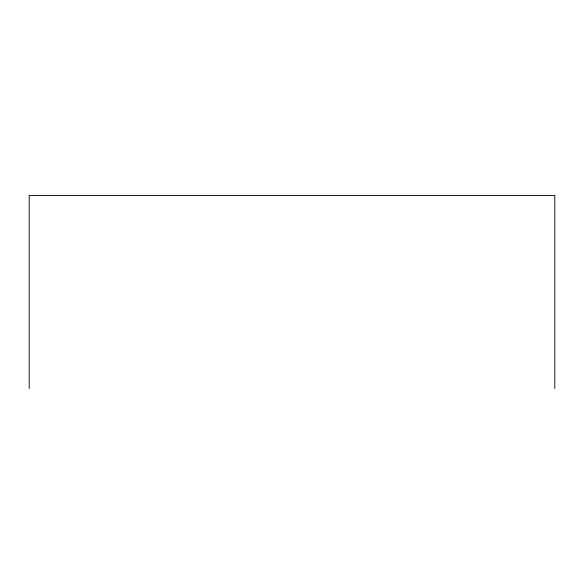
<?xml version="1.0" encoding="UTF-8"?>
<svg xmlns="http://www.w3.org/2000/svg" width="584" height="584" viewBox="0 0 584 584"><rect width="100%" height="100%" fill="white"/><g stroke="black" fill="none" stroke-linecap="round" stroke-linejoin="round"><path stroke-width="0.88" d="M554.8 388.564L554.8 195.436L29.2 195.436L29.2 388.564"/></g></svg>
